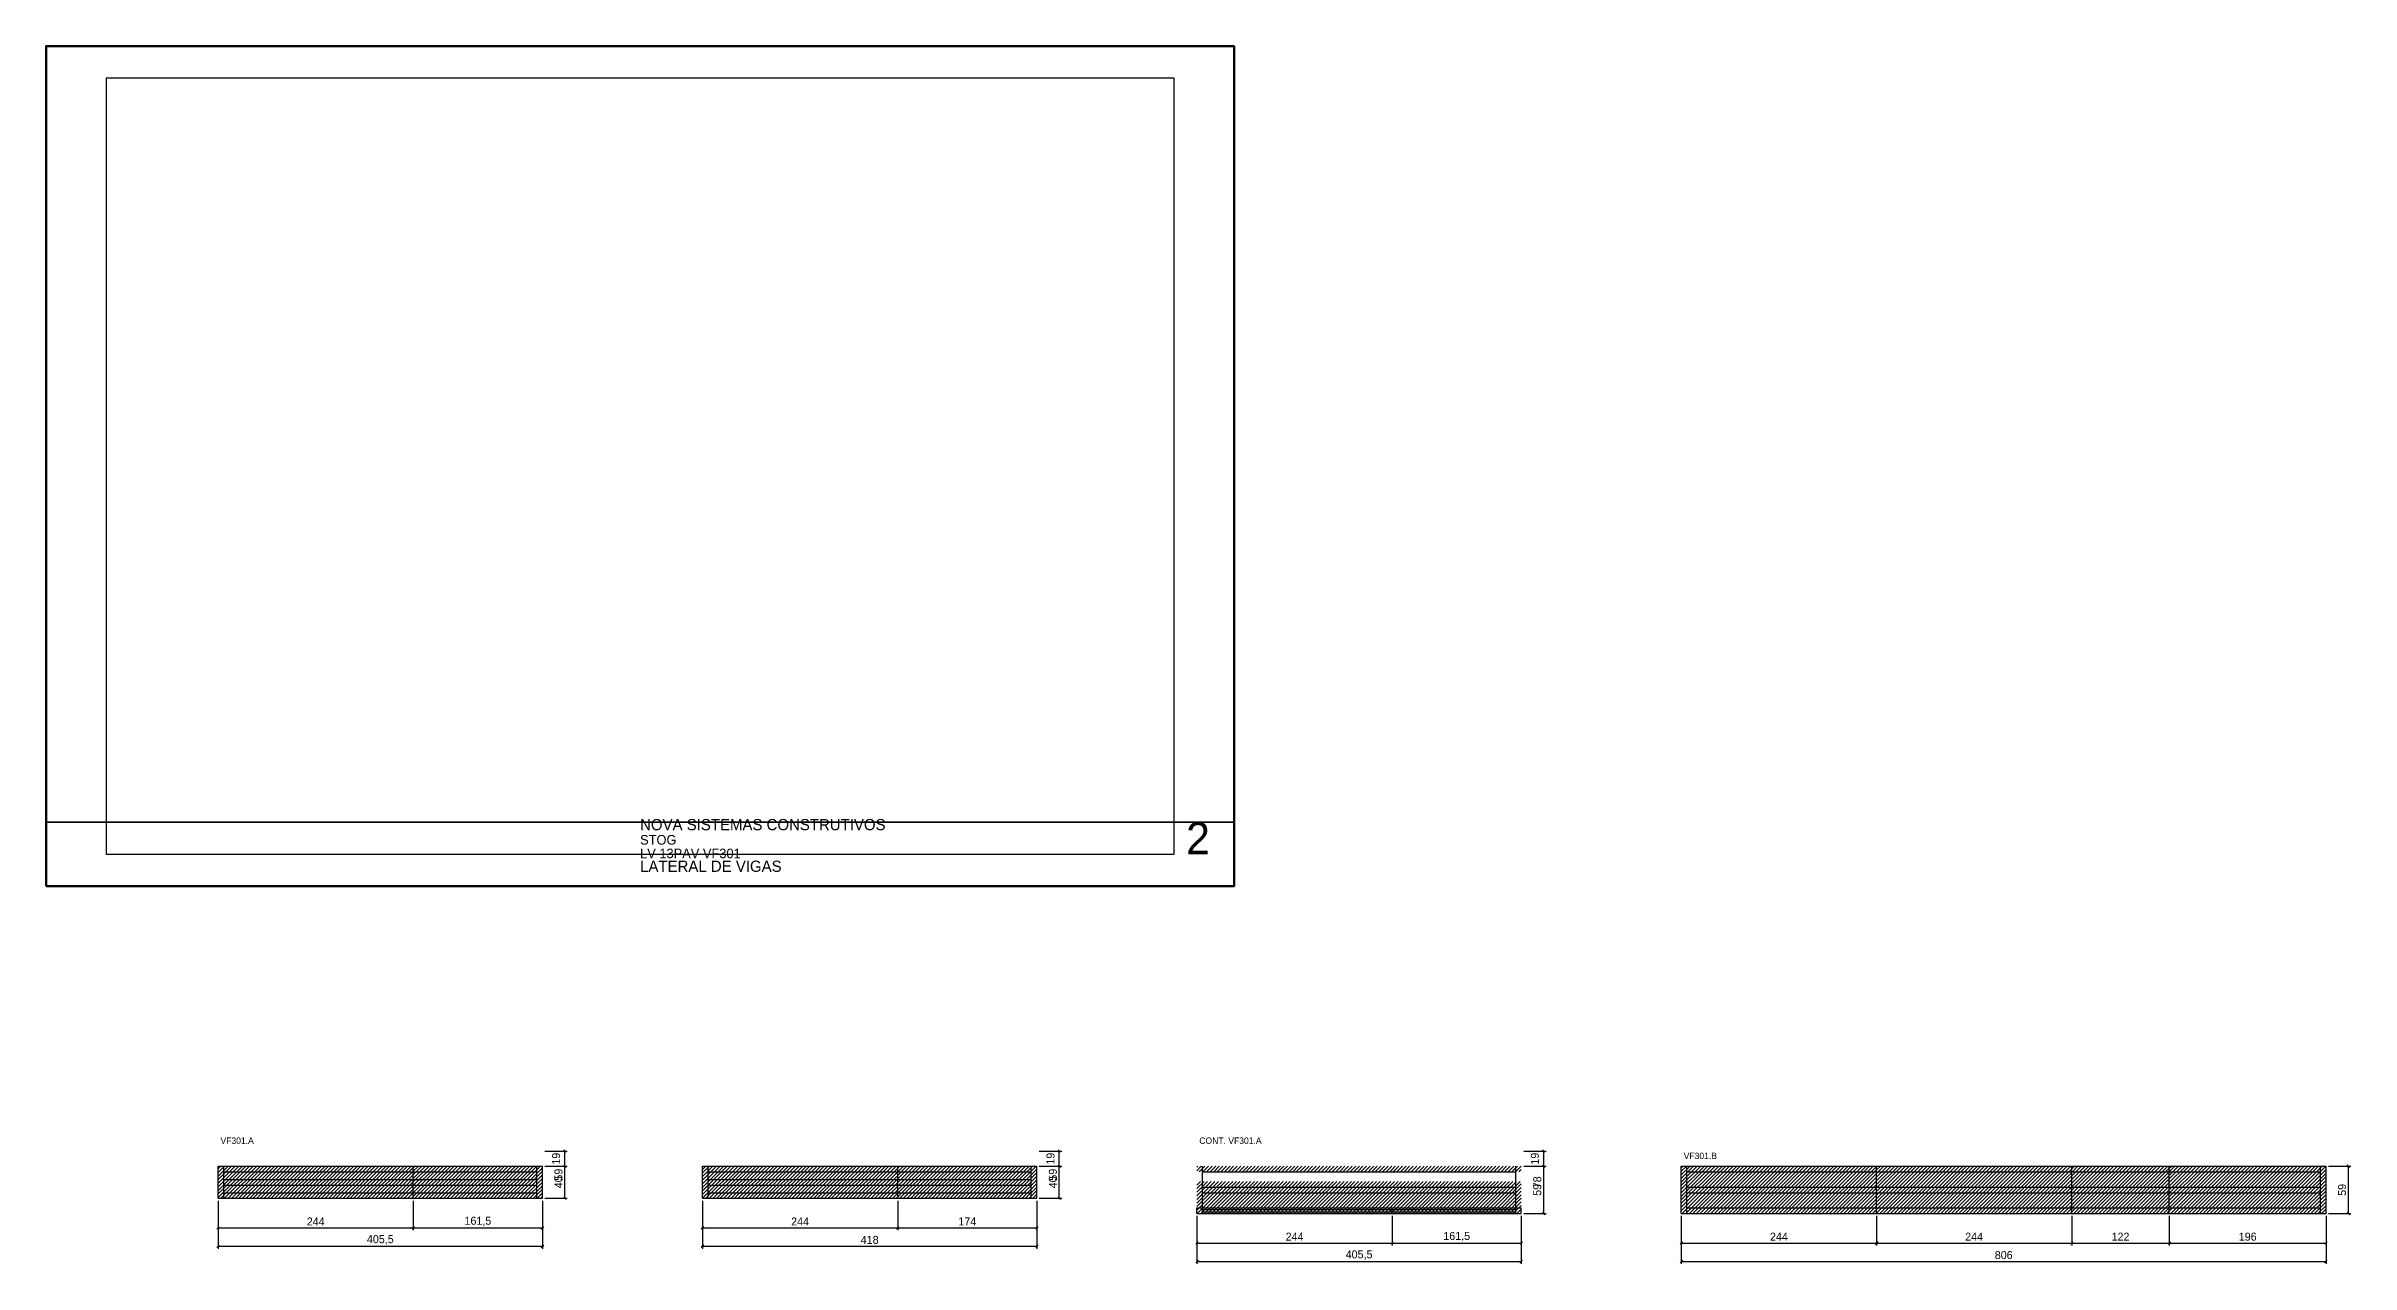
# Model space of a CAD drawing. Extents: x -9000 to 4466, y -272 to 1250.
# Drawn here: x 1585 to 4466, y -272 to 1250 of the extents above; entities that cross this region are included whole.
import ezdxf

# ---------------------------------------------------------------- set-up
doc = ezdxf.new("R2010")
doc.units = 0
for name, color, linetype in [('CARIMBO', 255, 'Continuous'), ('COTA', 241, 'Continuous'), ('Folhas', 255, 'Continuous'), ('NOMENCLATURA', 7, 'Continuous'), ('Painéis', 200, 'Continuous'), ('Reaproveitamento', 251, 'Continuous'), ('SARR_2.2x7', 40, 'Continuous')]:
    doc.layers.add(name, color=color, linetype=linetype)
doc.dimstyles.new('PAINEL', dxfattribs={"dimtxt": 10, "dimasz": 3, "dimexe": 3, "dimexo": 3, "dimgap": 3, "dimtad": 1, "dimblk": 'OBLIQUE', "dimblk1": 'OBLIQUE', "dimcen": 2.5, "dimclrd": 4, "dimclre": 4, "dimclrt": 240, "dimazin": 3, "dimtfac": 1, "dimtmove": 0, "dimatfit": 3})

# ---------------------------------------------------------------- blocks, each defined once
blk = doc.blocks.new('_OBLIQUE')
at = {"color": 0, "linetype": 'BYBLOCK'}
blk.add_line((-0.5, -0.5), (0.5, 0.5), dxfattribs=at)

msp = doc.modelspace()

# ---------------------------------------------------------------- hatches: boundary and pattern name
at = {"layer": 'Reaproveitamento'}
h = msp.add_hatch(dxfattribs=at)
h.set_pattern_fill('ANSI31')
h.paths.add_polyline_path([(1800, -190), (2044, -190), (2044, -150.2), (1800, -150.2)])
h = msp.add_hatch(dxfattribs=at)
h.set_pattern_fill('ANSI31')
h.paths.add_polyline_path([(2044, -190), (2205.5, -190), (2205.5, -150.2), (2044, -150.2)])
h = msp.add_hatch(dxfattribs=at)
h.set_pattern_fill('ANSI31')
h.paths.add_polyline_path([(2405.5, -190), (2649.5, -190), (2649.5, -150.2), (2405.5, -150.2)])
h = msp.add_hatch(dxfattribs=at)
h.set_pattern_fill('ANSI31')
h.paths.add_polyline_path([(2649.5, -190), (2823.5, -190), (2823.5, -150.2), (2649.5, -150.2)])
h = msp.add_hatch(dxfattribs=at)
h.set_pattern_fill('ANSI31')
h.paths.add_polyline_path([(3023.5, -157), (3267.5, -157), (3267.5, -150), (3023.5, -150)])
h = msp.add_hatch(dxfattribs=at)
h.set_pattern_fill('ANSI31')
h.paths.add_polyline_path([(3023.5, -209), (3267.5, -209), (3267.5, -169), (3023.5, -169)])
h = msp.add_hatch(dxfattribs=at)
h.set_pattern_fill('ANSI31')
h.paths.add_polyline_path([(3267.5, -157), (3429, -157), (3429, -150), (3267.5, -150)])
h = msp.add_hatch(dxfattribs=at)
h.set_pattern_fill('ANSI31')
h.paths.add_polyline_path([(3267.5, -209), (3429, -209), (3429, -169), (3267.5, -169)])
h = msp.add_hatch(dxfattribs=at)
h.set_pattern_fill('ANSI31')
h.paths.add_polyline_path([(3629, -209), (3873, -209), (3873, -150.2), (3629, -150.2)])
h = msp.add_hatch(dxfattribs=at)
h.set_pattern_fill('ANSI31')
h.paths.add_polyline_path([(3873, -209), (4117, -209), (4117, -150.2), (3873, -150.2)])
h = msp.add_hatch(dxfattribs=at)
h.set_pattern_fill('ANSI31')
h.paths.add_polyline_path([(4117, -209), (4239, -209), (4239, -150.2), (4117, -150.2)])
h = msp.add_hatch(dxfattribs=at)
h.set_pattern_fill('ANSI31')
h.paths.add_polyline_path([(4239, -209), (4435, -209), (4435, -150.2), (4239, -150.2)])

# ---------------------------------------------------------------- linework, layer by layer
at = {"layer": 'CARIMBO', "lineweight": 35}
msp.add_line((1585, 280), (3070, 280), dxfattribs=at)
at = {"layer": 'Folhas', "lineweight": 50}
msp.add_lwpolyline([(1585, 200), (3070, 200), (3070, 1250), (1585, 1250)], close=True, dxfattribs=at)
at = {"layer": 'Folhas', "lineweight": 25}
msp.add_lwpolyline([(1660, 240), (2995, 240), (2995, 1210), (1660, 1210)], close=True, dxfattribs=at)
at = {"layer": 'Painéis'}
for p, q in [((1800, -150), (2044, -150)), ((1800, -190), (1800, -150)), ((2044, -190), (2044, -150)), ((2044, -150), (2205.5, -150)), ((2205.5, -190), (2205.5, -150)), ((2405.5, -150), (2649.5, -150)), ((2405.5, -190), (2405.5, -150)), ((2649.5, -190), (2649.5, -150)), ((2649.5, -150), (2823.5, -150)), ((2823.5, -190), (2823.5, -150)), ((3629, -150), (3873, -150)), ((3629, -209), (3629, -150)), ((3873, -209), (3873, -150)), ((3873, -150), (4117, -150)), ((4117, -209), (4117, -150)), ((4117, -150), (4239, -150)), ((4239, -209), (4239, -150)), ((4239, -150), (4435, -150)), ((4435, -209), (4435, -150)), ((1800, -190), (2044, -190)), ((2044, -190), (2205.5, -190)), ((2405.5, -190), (2649.5, -190)), ((2649.5, -190), (2823.5, -190)), ((3023.5, -202), (3267.5, -202)), ((3023.5, -209), (3023.5, -202)), ((3023.5, -209), (3267.5, -209)), ((3267.5, -209), (3267.5, -202)), ((3267.5, -202), (3429, -202)), ((3267.5, -209), (3429, -209)), ((3429, -209), (3429, -202)), ((3629, -209), (3873, -209)), ((3873, -209), (4117, -209)), ((4117, -209), (4239, -209)), ((4239, -209), (4435, -209))]:
    msp.add_line(p, q, dxfattribs=at)
at = {"layer": 'SARR_2.2x7'}
for p, q in [((1807, -190), (1807, -150)), ((2198.5, -190), (2198.5, -150)), ((2412.5, -190), (2412.5, -150)), ((2816.5, -190), (2816.5, -150)), ((3030.5, -209), (3030.5, -150)), ((3422, -209), (3422, -150)), ((3636, -209), (3636, -150)), ((4428, -209), (4428, -150))]:
    msp.add_line(p, q, dxfattribs=at)
for points in [[(1807, -157), (2044, -157)], [(1807, -157), (2044, -157)], [(1807, -166.5), (2044, -166.5)], [(1807, -166.5), (2044, -166.5)], [(2044, -157), (2198.5, -157)], [(2044, -157), (2198.5, -157)], [(2044, -166.5), (2198.5, -166.5)], [(2044, -166.5), (2198.5, -166.5)], [(2412.5, -157), (2649.5, -157)], [(2412.5, -157), (2649.5, -157)], [(2412.5, -166.5), (2649.5, -166.5)], [(2412.5, -166.5), (2649.5, -166.5)], [(2649.5, -157), (2816.5, -157)], [(2649.5, -157), (2816.5, -157)], [(2649.5, -166.5), (2816.5, -166.5)], [(2649.5, -166.5), (2816.5, -166.5)], [(3030.5, -157), (3267.5, -157)], [(3267.5, -157), (3422, -157)], [(3636, -157), (3873, -157)], [(3636, -157), (3873, -157)], [(3873, -157), (4117, -157)], [(3873, -157), (4117, -157)], [(4117, -157), (4239, -157)], [(4117, -157), (4239, -157)], [(4239, -157), (4428, -157)], [(4239, -157), (4428, -157)], [(1807, -173.5), (2044, -173.5)], [(1807, -173.5), (2044, -173.5)], [(1807, -183), (2044, -183)], [(1807, -183), (2044, -183)], [(2044, -173.5), (2198.5, -173.5)], [(2044, -173.5), (2198.5, -173.5)], [(2044, -183), (2198.5, -183)], [(2044, -183), (2198.5, -183)], [(2412.5, -173.5), (2649.5, -173.5)], [(2412.5, -173.5), (2649.5, -173.5)], [(2412.5, -183), (2649.5, -183)], [(2412.5, -183), (2649.5, -183)], [(2649.5, -173.5), (2816.5, -173.5)], [(2649.5, -173.5), (2816.5, -173.5)], [(2649.5, -183), (2816.5, -183)], [(2649.5, -183), (2816.5, -183)], [(3030.5, -176), (3267.5, -176)], [(3030.5, -183), (3267.5, -183)], [(3267.5, -176), (3422, -176)], [(3267.5, -183), (3422, -183)], [(3636, -176), (3873, -176)], [(3636, -176), (3873, -176)], [(3636, -183), (3873, -183)], [(3636, -183), (3873, -183)], [(3873, -176), (4117, -176)], [(3873, -176), (4117, -176)], [(3873, -183), (4117, -183)], [(3873, -183), (4117, -183)], [(4117, -176), (4239, -176)], [(4117, -176), (4239, -176)], [(4117, -183), (4239, -183)], [(4117, -183), (4239, -183)], [(4239, -176), (4428, -176)], [(4239, -176), (4428, -176)], [(4239, -183), (4428, -183)], [(4239, -183), (4428, -183)], [(3030.5, -202), (3267.5, -202)], [(3030.5, -204), (3267.5, -204)], [(3030.5, -207), (3267.5, -207)], [(3267.5, -202), (3422, -202)], [(3267.5, -204), (3422, -204)], [(3267.5, -207), (3422, -207)], [(3636, -202), (3873, -202)], [(3636, -202), (3873, -202)], [(3873, -202), (4117, -202)], [(3873, -202), (4117, -202)], [(4117, -202), (4239, -202)], [(4117, -202), (4239, -202)], [(4239, -202), (4428, -202)], [(4239, -202), (4428, -202)]]:
    msp.add_lwpolyline(points, dxfattribs=at)

# ---------------------------------------------------------------- texts
at = {"layer": 'CARIMBO'}
for s, height, p in [('STOG', 12, (2327.5, 252)), ('NOVA SISTEMAS CONSTRUTIVOS', 14, (2327.5, 270)), ('2', 40, (3010, 240)), ('LV 13PAV VF301', 12, (2327.5, 235)), ('LATERAL DE VIGAS', 14, (2327.5, 218))]:
    msp.add_text(s, height=height, dxfattribs=at).set_placement(p)
at = {"layer": 'NOMENCLATURA'}
for s, p in [('VF301.A', (1803, -122)), ('CONT. VF301.A', (3026.5, -122)), ('VF301.B', (3632, -141))]:
    msp.add_text(s, height=8, dxfattribs=at).set_placement(p)

# ---------------------------------------------------------------- dimensions: what is measured, and where the dimension line sits
at = {"layer": 'COTA'}
for base, p1, p2 in [((2233.5, -190), (2205.5, -190), (2205.5, -131)), ((2233.5, -150), (2205.5, -150), (2205.5, -131)), ((2851.5, -190), (2823.5, -190), (2823.5, -131)), ((2851.5, -150), (2823.5, -150), (2823.5, -131)), ((3457, -209), (3429, -209), (3429, -131)), ((3457, -150), (3429, -150), (3429, -131)), ((2233.5, -190), (2205.5, -190), (2205.5, -150)), ((2851.5, -190), (2823.5, -190), (2823.5, -150)), ((3457, -209), (3429, -209), (3429, -150)), ((4463, -209), (4435, -209), (4435, -150)), ((4463, -209), (4435, -209), (4435, -150))]:
    msp.add_linear_dim(base=base, p1=p1, p2=p2, angle=90, dimstyle='PAINEL', dxfattribs=at).render()
for base, p1, p2 in [((1800, -227), (1800, -190), (2044, -190)), ((1800, -250), (1800, -190), (2205.5, -190)), ((2044, -227), (2044, -190), (2205.5, -190)), ((2405.5, -227), (2405.5, -190), (2649.5, -190)), ((2405.5, -250), (2405.5, -190), (2823.5, -190)), ((2649.5, -227), (2649.5, -190), (2823.5, -190)), ((3023.5, -246), (3023.5, -209), (3267.5, -209)), ((3023.5, -269), (3023.5, -209), (3429, -209)), ((3267.5, -246), (3267.5, -209), (3429, -209)), ((3629, -246), (3629, -209), (3873, -209)), ((3629, -269), (3629, -209), (4435, -209)), ((3873, -246), (3873, -209), (4117, -209)), ((4117, -246), (4117, -209), (4239, -209)), ((4239, -246), (4239, -209), (4435, -209))]:
    msp.add_linear_dim(base=base, p1=p1, p2=p2, dimstyle='PAINEL', dxfattribs=at).render()

doc.saveas('drawing.dxf')
